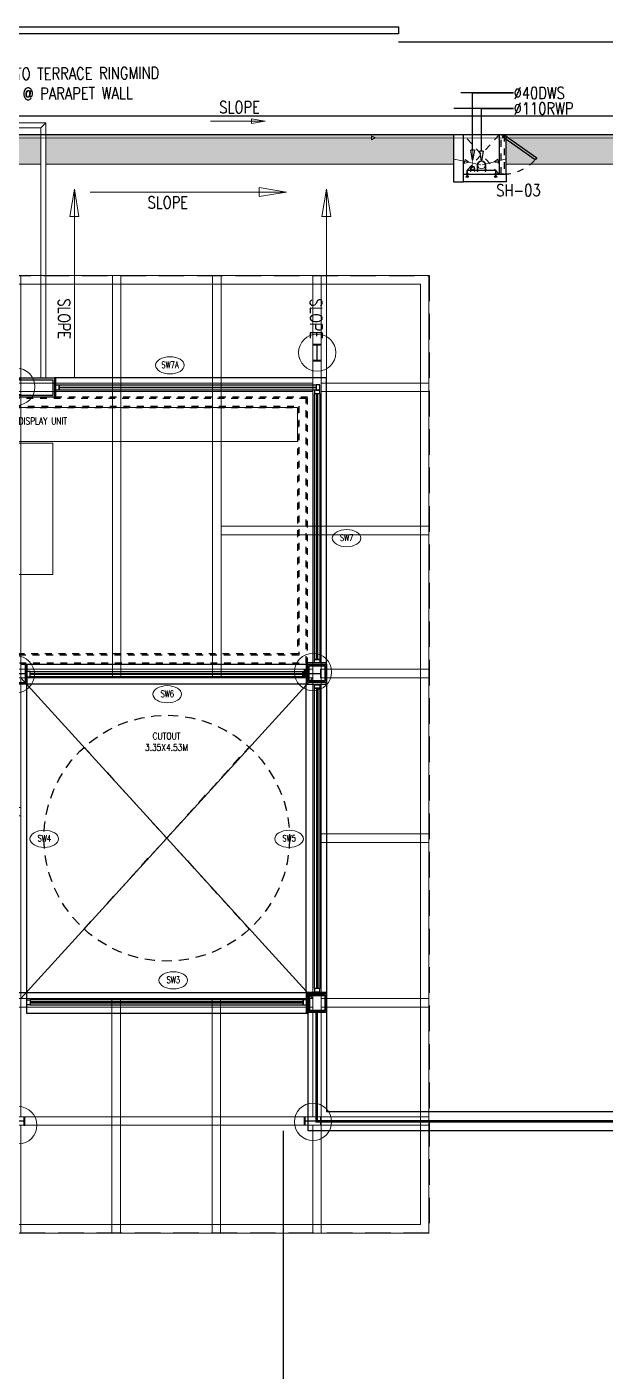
# Model space of a CAD drawing. Header units: metres. Extents: x 42 to 199, y -121 to 268.
# Drawn here: x 104.36 to 112.84, y 127.32 to 147 of the extents above; entities that cross this region are included whole.
import ezdxf
from ezdxf import colors
from ezdxf.entities.mleader import LeaderData, LeaderLine
from ezdxf.enums import TextEntityAlignment as Align
from ezdxf.math import Vec2, Vec3

# ---------------------------------------------------------------- set-up
doc = ezdxf.new("R2010")
doc.units = ezdxf.units.M
doc.header["$LTSCALE"] = 0.3
for name, pattern in [('CENTER', [2, 1.25, -0.25, 0.25, -0.25]), ('DASHED', [0.75, 0.5, -0.25]), ('HIDDEN', [0.375, 0.25, -0.125])]:
    doc.linetypes.add(name, pattern=pattern)
doc.layers.get('0').update_dxf_attribs({"color": 8})
for name, color, linetype in [('A-Cols', 8, 'Continuous'), ('A-DWV', 8, 'Continuous'), ('A-ELEVATION 3', 8, 'Continuous'), ('A-ELEVATION 5', 8, 'Continuous'), ('A-Glass', 8, 'Continuous'), ('A-Hidden-Above', 8, 'HIDDEN'), ('A-Pelmet', 8, 'CENTER'), ('A-TEXT ARCHITECURAL', 8, 'Continuous'), ('A-Wall-Full', 8, 'Continuous'), ('A-Wall-Plst', 8, 'Continuous'), ('AGI-RWP', 4, 'Continuous')]:
    doc.layers.add(name, color=color, linetype=linetype)
for name, color, linetype, lineweight in [('A-DOOR TAGS', 8, 'Continuous', 9), ('A-Furniture', 8, 'Continuous', 0), ('AGI- TEXT', 7, 'Continuous', 0), ('AGI-EX RAIN WATER', 4, 'Continuous', 0), ('AGI-PHE -DWS-RINGMOND', 151, 'Continuous', 0), ('DA HOUSE ARCH LAYOUT', 8, 'Continuous', 9), ('PHE - DWS', 3, 'DASHED', 0), ('PHE CLAMP', 7, 'Continuous', 0), ('PHE-BWS', 3, 'Continuous', 0), ('PHE-CLAMP', 7, 'Continuous', 0), ('PHE-RWP', 4, 'HIDDEN', 0)]:
    doc.layers.add(name, color=color, linetype=linetype, lineweight=lineweight)
doc.styles.add('ROMANS', font='romans.shx', dxfattribs={"width": 0.8, "height": 0.5})
doc.styles.add('RomanS-Narrow', font='romans.shx', dxfattribs={"width": 0.75})
doc.styles.get("Standard").update_dxf_attribs({"font": 'arial.ttf'})
doc.styles.add('T225', font='romans.shx', dxfattribs={"width": 0.8, "height": 0.25})
doc.dimstyles.get("Standard").update_dxf_attribs({"dimtxt": 0.3, "dimasz": 0.25, "dimexe": 0.18, "dimexo": 0.0625, "dimgap": 0.09, "dimtad": 0, "dimtih": 1, "dimtoh": 1, "dimzin": 0, "dimdsep": 46, "dimtxsty": 'Standard', "dimblk": 'ARCHTICK', "dimcen": 0.09, "dimclrd": 256, "dimclre": 256, "dimclrt": 256, "dimadec": 0, "dimazin": 0, "dimtfac": 1, "dimtofl": 0, "dimtmove": 0, "dimatfit": 3, "dimfxl": 1, "dimtolj": 1, "dimtzin": 0, "dimlwd": -1, "dimlwe": -1, "dimarcsym": 0})

# ---------------------------------------------------------------- blocks, each defined once
blk = doc.blocks.new('*U103')
at = {"color": 8}
for points in [[(0.412, -0.025), (0.462, -0.025), (0.462, 0.05), (0.412, 0.05)], [(0.462, 0.05), (0.462, -0.025), (4.355, -0.025), (4.355, 0.05)], [(4.405, -0.025), (4.355, -0.025), (4.355, 0.05), (4.405, 0.05)]]:
    blk.add_lwpolyline(points, close=True, dxfattribs=at)
at = {"layer": 'A-Glass', "color": 8}
blk.add_lwpolyline([(0.462, 0.019), (0.462, 0.005), (4.355, 0.005), (4.355, 0.019)], close=True, dxfattribs=at)
blk = doc.blocks.new('*U101')
at = {"color": 8}
for points in [[(0.832, -0.025), (0.882, -0.025), (0.882, 0.05), (0.832, 0.05)], [(0.882, 0.05), (0.882, -0.025), (4.649, -0.025), (4.649, 0.05)], [(4.699, -0.025), (4.649, -0.025), (4.649, 0.05), (4.699, 0.05)]]:
    blk.add_lwpolyline(points, close=True, dxfattribs=at)
at = {"layer": 'A-Glass', "color": 8}
blk.add_lwpolyline([(0.882, 0.019), (0.882, 0.005), (4.649, 0.005), (4.649, 0.019)], close=True, dxfattribs=at)
blk = doc.blocks.new('FK_R_BLR_FINAL FLOOR PLANS_24.09.2020$0$Door Legend-flat-46')
at = {"color": 8, "linetype": 'ByBlock'}
blk.add_ellipse((-0.002, 0.106), major_axis=(0.21, 0), ratio=0.597277, start_param=-3.141592653589793, end_param=3.141592653589793, dxfattribs=at)
blk = doc.blocks.new('*U139')
at = {"color": 8}
for points in [[(5.477, -0.025), (5.527, -0.025), (5.527, 0.05), (5.477, 0.05)], [(5.527, 0.05), (5.527, -0.025), (9.527, -0.025), (9.527, 0.05)], [(9.577, -0.025), (9.527, -0.025), (9.527, 0.05), (9.577, 0.05)]]:
    blk.add_lwpolyline(points, close=True, dxfattribs=at)
at = {"layer": 'A-Glass', "color": 8}
blk.add_lwpolyline([(5.527, 0.019), (5.527, 0.005), (9.527, 0.005), (9.527, 0.019)], close=True, dxfattribs=at)
blk = doc.blocks.new('*U140')
at = {"color": 8}
for points in [[(5.063, -0.025), (5.113, -0.025), (5.113, 0.05), (5.063, 0.05)], [(5.113, 0.05), (5.113, -0.025), (9.107, -0.025), (9.107, 0.05)], [(9.157, -0.025), (9.107, -0.025), (9.107, 0.05), (9.157, 0.05)]]:
    blk.add_lwpolyline(points, close=True, dxfattribs=at)
at = {"layer": 'A-Glass', "color": 8}
blk.add_lwpolyline([(5.113, 0.019), (5.113, 0.005), (9.107, 0.005), (9.107, 0.019)], close=True, dxfattribs=at)
blk = doc.blocks.new('*U127')
at = {"color": 8}
for points in [[(5.908, -0.025), (5.958, -0.025), (5.958, 0.05), (5.908, 0.05)], [(5.958, 0.05), (5.958, -0.025), (10.356, -0.025), (10.356, 0.05)], [(10.406, -0.025), (10.356, -0.025), (10.356, 0.05), (10.406, 0.05)]]:
    blk.add_lwpolyline(points, close=True, dxfattribs=at)
at = {"layer": 'A-Glass', "color": 8}
blk.add_lwpolyline([(5.958, 0.019), (5.958, 0.005), (10.356, 0.005), (10.356, 0.019)], close=True, dxfattribs=at)
blk = doc.blocks.new('SCREEN')
at = {"layer": 'A-ELEVATION 3', "color": 8, "transparency": 33554534}
blk.add_lwpolyline([(209.758, 47.177), (209.758, 47.077), (185.446, 47.077), (185.346, 47.177)], close=True, dxfattribs=at)
at = {"layer": 'A-ELEVATION 3', "color": 8, "transparency": 33554495}
blk.add_lwpolyline([(208.066, 31.017), (208.066, 27.017), (217.936, 27.017), (217.936, 36.817), (229.121, 36.816), (229.121, 37.567), (229.721, 37.567), (229.72, 46.951), (209.755, 46.951)], dxfattribs=at)
blk = doc.blocks.new('zw$1AA4')
at = {"color": 8, "ltscale": 0.25}
for p, q in [((-2.14, -2.348), (2.14, 2.348)), ((-2.14, 2.348), (2.14, -2.348))]:
    blk.add_line(p, q, dxfattribs=at)
for points in [[(-15.307, 8.238), (3.843, 8.238), (3.843, -5.782), (-15.307, -5.782)], [(-15.182, 8.113), (3.718, 8.113), (3.718, -5.657), (-15.182, -5.657)], [(-12.31, -5.782), (-12.185, -5.782), (-12.185, 8.238), (-12.31, 8.238)], [(-10.89, -5.782), (-10.765, -5.782), (-10.765, 8.238), (-10.89, 8.238)], [(-0.797, 2.348), (-0.672, 2.348), (-0.672, 8.238), (-0.797, 8.238)], [(0.672, 2.348), (0.797, 2.348), (0.797, 8.238), (0.672, 8.238)], [(-7.6, 4.178), (-7.6, 4.053), (-9.41, 4.053), (-9.41, 4.178)], [(-7.712, 4.265), (-7.482, 4.265), (-7.482, 3.965), (-7.712, 3.965)], [(-0.805, -5.782), (-0.68, -5.782), (-0.68, -2.348), (-0.805, -2.348)], [(0.664, -5.782), (0.789, -5.782), (0.789, -2.348), (0.664, -2.348)]]:
    blk.add_lwpolyline(points, close=True, dxfattribs=at)
for points in [[(-13.73, 6.662), (-13.73, 8.238), (-13.605, 8.238), (-13.605, 6.662)], [(-7.66, 6.662), (-7.66, 8.238), (-7.535, 8.238), (-7.535, 6.662)], [(-2.265, 6.733), (-2.265, 8.238), (-2.14, 8.238), (-2.14, 6.662)], [(2.14, 7.219), (2.14, 8.238), (2.265, 8.238), (2.265, 7.219)], [(2.14, -4.077), (2.14, 7.219)], [(2.265, 7.219), (2.265, -4.077)], [(-2.265, -4.077), (-2.265, 6.733)], [(-2.14, 6.733), (-2.14, -4.077)], [(-15.307, 6.662), (2.14, 6.662)], [(-13.73, 6.537), (-15.307, 6.537), (-15.307, 6.662), (-13.73, 6.662)], [(2.14, 6.537), (-15.307, 6.537)], [(-13.73, -4.257), (-13.73, 6.537)], [(-13.605, 6.537), (-13.605, -4.257)], [(-7.535, 6.537), (-7.535, 4.265), (-7.66, 4.265), (-7.66, 6.537)], [(2.265, 6.662), (3.843, 6.662), (3.843, 6.537), (2.265, 6.537)], [(-12.31, 4.446), (-15.307, 4.446), (-15.307, 4.571), (-12.31, 4.571)], [(0.797, 4.443), (3.843, 4.443), (3.843, 4.568), (0.797, 4.568)], [(-12.31, 2.417), (-15.307, 2.417), (-15.307, 2.542), (-12.31, 2.542)], [(2.14, 2.348), (-2.297, 2.348), (-2.297, 2.473), (2.14, 2.473)], [(2.265, 2.473), (3.843, 2.473), (3.843, 2.348), (2.265, 2.348)], [(-13.73, 0.326), (-15.307, 0.326), (-15.307, 0.451), (-13.73, 0.451)], [(-13.605, 0.451), (-2.14, 0.451), (-2.14, 0.326), (-13.605, 0.326)], [(2.265, -0.062), (3.843, -0.062), (3.843, 0.062), (2.265, 0.062)], [(-12.31, -1.876), (-15.307, -1.876), (-15.307, -1.751), (-12.31, -1.751)], [(2.14, -2.473), (-2.265, -2.473), (-2.265, -2.348), (2.14, -2.348)], [(2.265, -2.348), (3.843, -2.348), (3.843, -2.473), (2.265, -2.473)], [(-13.73, -4.202), (-15.307, -4.202), (-15.307, -4.077), (-13.73, -4.077)], [(-13.605, -4.077), (2.251, -4.077)], [(2.251, -4.077), (3.843, -4.077), (3.843, -4.202), (2.251, -4.202)], [(-13.605, -4.257), (-13.605, -5.782), (-13.73, -5.782), (-13.73, -4.257)], [(2.251, -4.202), (-13.605, -4.202)], [(-2.14, -4.202), (-2.14, -5.784), (-2.265, -5.784), (-2.265, -4.202)], [(2.265, -4.202), (2.265, -5.784), (2.14, -5.784), (2.14, -4.202)]]:
    blk.add_lwpolyline(points, dxfattribs=at)
for points, elevation in [([(-9.47, 6.662), (-9.47, 8.238), (-9.345, 8.238), (-9.345, 6.662)], 0.05), ([(-5.867, 6.662), (-5.867, 8.238), (-5.742, 8.238), (-5.742, 6.662)], 0.025), ([(-9.47, -4.077), (-9.47, 6.537)], 0.05), ([(-9.345, 6.537), (-9.345, -4.077)], 0.05), ([(-5.867, -4.077), (-5.867, 6.537)], 0.025), ([(-5.742, 6.537), (-5.742, -4.077)], 0.025), ([(-9.345, -4.202), (-9.345, -5.782), (-9.47, -5.782), (-9.47, -4.202)], 0.05), ([(-5.742, -4.202), (-5.742, -5.782), (-5.867, -5.782), (-5.867, -4.202)], 0.025)]:
    blk.add_lwpolyline(points, dxfattribs=dict(at, elevation=elevation))
for points, elevation in [([(-7.068, -5.782), (-6.943, -5.782), (-6.943, 8.238), (-7.068, 8.238)], 0.05), ([(-4.667, -5.782), (-4.542, -5.782), (-4.542, 8.238), (-4.667, 8.238)], 0.017), ([(-3.466, -5.782), (-3.341, -5.782), (-3.341, 8.238), (-3.466, 8.238)], 0.008), ([(-8.269, -5.782), (-8.144, -5.782), (-8.144, 4.178), (-8.269, 4.178)], 0.05)]:
    blk.add_lwpolyline(points, close=True, dxfattribs=dict(at, elevation=elevation))
at = {"color": 8}
for points in [[(2.2, 7.219), (2.14, 7.219), (2.14, 7.233), (2.265, 7.233), (2.265, 7.219), (2.205, 7.219), (2.205, 6.997), (2.265, 6.997), (2.265, 6.983), (2.14, 6.983), (2.14, 6.997), (2.2, 6.997)], [(-2.21, 6.719), (-2.27, 6.719), (-2.27, 6.733), (-2.145, 6.733), (-2.145, 6.719), (-2.205, 6.719), (-2.205, 6.497), (-2.145, 6.497), (-2.145, 6.483), (-2.27, 6.483), (-2.27, 6.497), (-2.21, 6.497)], [(-2.283, 2.406), (-2.283, 2.346), (-2.297, 2.346), (-2.297, 2.471), (-2.283, 2.471), (-2.283, 2.411), (-2.061, 2.411), (-2.061, 2.471), (-2.047, 2.471), (-2.047, 2.346), (-2.061, 2.346), (-2.061, 2.406)], [(2.029, 2.408), (2.029, 2.348), (2.015, 2.348), (2.015, 2.473), (2.029, 2.473), (2.029, 2.413), (2.251, 2.413), (2.251, 2.473), (2.265, 2.473), (2.265, 2.348), (2.251, 2.348), (2.251, 2.408)], [(-7.893, -4.142), (-7.893, -4.202), (-7.907, -4.202), (-7.907, -4.077), (-7.893, -4.077), (-7.893, -4.137), (-7.671, -4.137), (-7.671, -4.077), (-7.657, -4.077), (-7.657, -4.202), (-7.671, -4.202), (-7.671, -4.142)], [(-2.314, -4.144), (-2.314, -4.204), (-2.328, -4.204), (-2.328, -4.079), (-2.314, -4.079), (-2.314, -4.139), (-2.092, -4.139), (-2.092, -4.079), (-2.078, -4.079), (-2.078, -4.204), (-2.092, -4.204), (-2.092, -4.144)], [(2.029, -4.142), (2.029, -4.202), (2.015, -4.202), (2.015, -4.077), (2.029, -4.077), (2.029, -4.137), (2.251, -4.137), (2.251, -4.077), (2.265, -4.077), (2.265, -4.202), (2.251, -4.202), (2.251, -4.142)]]:
    blk.add_lwpolyline(points, close=True, dxfattribs=at)
at = {"color": 8, "ltscale": 0.25}
for centre in [(2.205, 7.108), (-13.727, 6.589), (-7.595, 6.608), (-2.205, 6.608), (-9.405, 4.293, 0.05), (-7.595, 4.174), (-2.212, 2.399), (2.143, 2.432), (-13.727, 0.326), (-13.665, -4.132), (-7.78, -4.152), (-2.176, -4.202), (2.143, -4.152)]:
    blk.add_circle(centre, 0.273, dxfattribs=at)
blk = doc.blocks.new('DA HOUSE ARCH LAYOUT')
at = {"layer": 'A-ELEVATION 3', "color": 8, "transparency": 33554534}
blk.add_lwpolyline([(20.5158, 188.3001), (-0.255, 188.3), (-0.255, 191.47), (16.74, 191.47)], dxfattribs=at)
at = {"color": 8}
blk.add_wipeout([(-11.75, 187.3699), (-11.75, 207.63), (32.7248, 207.6299), (32.7243, 197.17), (20.94, 197.17), (20.94, 187.37)], dxfattribs=at).dxf.layer = 'A-ELEVATION 5'
at = {"layer": 'A-Cols', "color": 8, "ltscale": 0.25}
for points in [[(11.3486, 198.28), (11.5849, 198.28), (11.5849, 198.05), (11.3486, 198.05)], [(11.3536, 198.275), (11.5799, 198.275), (11.5799, 198.055), (11.3536, 198.055)], [(11.3549, 193.4556), (11.5849, 193.4556), (11.5849, 193.2256), (11.3549, 193.2256)], [(11.3599, 193.4506), (11.5799, 193.4506), (11.5799, 193.2306), (11.3599, 193.2306)]]:
    blk.add_lwpolyline(points, close=True, dxfattribs=at)
at = {"layer": 'A-DWV', "color": 8, "linetype": 'Continuous'}
blk.add_lwpolyline([(14.6634, 205.6824), (14.1837, 206.018), (14.2077, 206.05), (14.6874, 205.7144)], close=True, dxfattribs=at)
at = {"layer": 'A-ELEVATION 3', "color": 8, "transparency": 33554687}
for points in [[(32.0248, 206.0504), (-0.7, 206.0504), (-0.7, 206.3299), (32.0248, 206.3299)], [(13.615, 206.0504), (13.465, 206.0504), (13.465, 205.3601), (13.615, 205.3601)], [(14.1375, 205.4751), (14.2376, 205.4751), (14.2376, 206.0504), (14.1375, 206.0504)], [(13.615, 205.4751), (14.2376, 205.4751), (14.2376, 205.3601), (13.615, 205.3601)]]:
    blk.add_lwpolyline(points, close=True, dxfattribs=at)
at = {"layer": 'A-ELEVATION 3', "color": 8}
blk.add_lwpolyline([(7.64, 202.21), (7.64, 202.49), (7.624, 202.49), (7.624, 202.486), (7.62, 202.486), (7.62, 202.214), (7.624, 202.214), (7.624, 202.21), (7.64, 202.21)], dxfattribs=at)
at = {"layer": 'A-ELEVATION 3', "color": 8, "ltscale": 0.25}
blk.add_lwpolyline([(11.6049, 198.32), (11.6049, 202.49), (7.64, 202.49)], dxfattribs=at)
at = {"layer": 'A-ELEVATION 3', "color": 8}
for points in [[(7.215, 198.01), (6.925, 198.01), (6.925, 198.026), (6.929, 198.026), (6.929, 198.03), (7.195, 198.03), (7.195, 198.296), (7.199, 198.296), (7.199, 198.3), (7.215, 198.3)], [(11.6049, 198.306), (11.6049, 198.32), (11.3086, 198.32), (11.3086, 198.01), (11.6049, 198.01), (11.6049, 198.024), (11.5989, 198.024), (11.5989, 198.03), (11.3286, 198.03), (11.3286, 198.3), (11.5989, 198.3), (11.5989, 198.306)], [(11.3149, 193.4956), (11.6049, 193.4956), (11.6049, 193.4796), (11.6009, 193.4796), (11.6009, 193.4756), (11.3349, 193.4756), (11.3349, 193.1896), (11.3309, 193.1896), (11.3309, 193.1856), (11.3149, 193.1856)]]:
    blk.add_lwpolyline(points, close=True, dxfattribs=at)
at = {"layer": 'A-ELEVATION 3', "color": 8, "transparency": 33554559}
blk.add_lwpolyline([(19.36, 191.4699), (11.3349, 191.47), (11.3349, 193.2056), (11.6049, 193.2056), (11.6049, 191.7502), (19.36, 191.7501)], close=True, dxfattribs=at)
at = {"layer": 'A-Furniture', "color": 8}
for points in [[(7.4199, 206.1525), (7.4949, 206.2275), (-4.3899, 206.2276), (-4.3149, 206.1525)], [(7.42, 202.49), (7.495, 202.49), (7.4949, 206.2275), (7.4199, 206.1525)], [(11.18, 202.0602), (1.81, 202.06), (1.81, 201.56), (11.18, 201.5602)], [(5.675, 201.535), (7.595, 201.535), (7.595, 199.615), (5.675, 199.615)]]:
    blk.add_lwpolyline(points, close=True, dxfattribs=at)
at = {"layer": 'A-Glass', "color": 8}
for points in [[(11.4731, 191.6225), (11.4731, 193.2056), (11.4481, 193.2056), (11.4481, 191.5975)], [(11.4731, 191.6225), (19.36, 191.6225), (19.36, 191.5975), (11.4481, 191.5975)]]:
    blk.add_lwpolyline(points, close=True, dxfattribs=at)
at = {"layer": 'A-Hidden-Above', "color": 8}
for p, q in [((14.1375, 206.0503), (13.615, 205.4751)), ((14.1375, 205.4751), (13.615, 206.0503))]:
    blk.add_line(p, q, dxfattribs=at)
blk.add_lwpolyline([(14.1676, 205.4751), (14.1676, 206.0504), (14.2076, 206.0504), (14.2076, 205.4751)], close=True, dxfattribs=at)
at = {"layer": 'A-Hidden-Above', "color": 8, "ltscale": 5}
blk.add_lwpolyline([(-6.04, 203.99), (13.11, 203.99), (13.11, 189.9699), (-6.04, 189.9699)], close=True, dxfattribs=at)
at = {"layer": 'A-Hidden-Above', "color": 8, "ltscale": 2}
for points in [[(8.0541, 194.421), (10.4724, 197.0878)], [(8.0548, 197.0853), (10.4751, 194.4203)], [(11.3086, 193.5025), (11.3149, 193.4956)]]:
    blk.add_lwpolyline(points, dxfattribs=at)
blk.add_circle((9.2649, 195.7528), 1.8, dxfattribs=at)
at = {"layer": 'A-Hidden-Above', "color": 8}
blk.add_arc((14.1996, 206.0919), 0.6168, 270.74088, 322.26702, dxfattribs=at)
at = {"layer": 'A-Pelmet', "color": 8, "ltscale": 0.25}
blk.add_lwpolyline([(11.3286, 202.21), (1.81, 202.21), (1.81, 202.06), (11.18, 202.06), (11.1801, 198.45), (6.775, 198.45), (6.775, 191.9), (0.016, 191.9), (0.016, 191.75), (6.925, 191.75), (6.925, 198.3), (11.3286, 198.2998), (11.3286, 202.21)], dxfattribs=at)
blk.add_lwpolyline([(11.3096, 202.191), (1.829, 202.191), (1.829, 202.079), (11.199, 202.079), (11.1991, 198.431), (6.794, 198.431), (6.794, 191.881), (0.035, 191.881), (0.035, 191.769), (6.906, 191.769), (6.906, 198.319), (11.3096, 198.3188)], close=True, dxfattribs=at)
at = {"layer": 'A-Wall-Full', "color": 8, "transparency": 33554687}
for points in [[(1.785, 202.235), (1.785, 199.7422), (1.19, 199.7422), (1.19, 199.975), (1.555, 199.975), (1.555, 202.235), (-0.025, 202.235), (-0.025, 199.975), (0.34, 199.975), (0.34, 199.7422), (-0.025, 199.7422), (-0.025, 197.51), (-0.255, 197.51), (-0.255, 202.235), (-4.285, 202.235), (-4.285, 200.85), (-4.515, 200.85), (-4.515, 202.465), (7.595, 202.465), (7.595, 202.235)], [(11.3549, 193.4556), (11.5849, 193.4556), (11.5849, 193.2256), (11.3549, 193.2256)]]:
    blk.add_lwpolyline(points, close=True, dxfattribs=at)
at = {"layer": 'A-Wall-Plst', "color": 8}
blk.add_lwpolyline([(1.81, 202.21), (1.81, 199.7172), (1.165, 199.7172), (1.165, 200), (1.53, 200), (1.53, 202.21), (0, 202.21), (0, 200), (0.365, 200), (0.365, 199.7172), (0, 199.7172), (0, 197.48), (-0.28, 197.48), (-0.28, 202.21), (-4.26, 202.21), (-4.26, 200.825), (-4.54, 200.825), (-4.54, 202.49), (7.62, 202.49), (7.62, 202.21), (1.81, 202.21), (1.81, 202.21)], dxfattribs=at)
for points in [[(11.3086, 198.01), (7.215, 198.01), (7.215, 198.3), (11.3086, 198.3)], [(11.3286, 198.3), (11.6049, 198.3), (11.6049, 198.03), (11.3286, 198.03)], [(7.215, 198.01), (6.925, 198.01), (6.925, 193.4956), (7.215, 193.4956)], [(11.6049, 193.4956), (11.3086, 193.4956), (11.3086, 198.01), (11.6049, 198.01)], [(7.215, 193.4956), (11.3149, 193.4956), (11.3149, 193.1856), (7.215, 193.1856)], [(11.3349, 193.4756), (11.6049, 193.4756), (11.6049, 193.2056), (11.3349, 193.2056)]]:
    blk.add_lwpolyline(points, close=True, dxfattribs=at)
at = {"color": 8, "ltscale": 0.25, "transparency": 33554687}
blk.add_blockref('zw$1AA4', (9.2649, 195.7528), dxfattribs=at)
at = {"layer": 'A-DOOR TAGS', "color": 8}
ref = blk.add_blockref('FK_R_BLR_FINAL FLOOR PLANS_24.09.2020$0$Door Legend-flat-46', (9.3137, 202.5698), dxfattribs=at)
ref.add_attrib('D1', 'SW7A', dxfattribs={"layer": '0', "height": 0.096, "style": 'RomanS-Narrow', "width": 0.75}).set_placement((9.3127, 202.6829, 0), align=Align.MIDDLE)
ref = blk.add_blockref('FK_R_BLR_FINAL FLOOR PLANS_24.09.2020$0$Door Legend-flat-46', (11.9023, 200.0396), dxfattribs=at)
ref.add_attrib('D1', 'SW7', dxfattribs={"layer": '0', "height": 0.096, "style": 'RomanS-Narrow', "width": 0.75}).set_placement((11.9013, 200.1527, 0), align=Align.MIDDLE)
ref = blk.add_blockref('FK_R_BLR_FINAL FLOOR PLANS_24.09.2020$0$Door Legend-flat-46', (9.2737, 197.7544), dxfattribs=at)
ref.add_attrib('D1', 'SW6', dxfattribs={"layer": '0', "height": 0.096, "style": 'RomanS-Narrow', "width": 0.75}).set_placement((9.2727, 197.8674, 0), align=Align.MIDDLE)
ref = blk.add_blockref('FK_R_BLR_FINAL FLOOR PLANS_24.09.2020$0$Door Legend-flat-46', (7.4724, 195.6382), dxfattribs=at)
ref.add_attrib('D1', 'SW4', dxfattribs={"layer": '0', "height": 0.096, "style": 'RomanS-Narrow', "width": 0.75}).set_placement((7.4714, 195.7513, 0), align=Align.MIDDLE)
ref = blk.add_blockref('FK_R_BLR_FINAL FLOOR PLANS_24.09.2020$0$Door Legend-flat-46', (11.0596, 195.6382), dxfattribs=at)
ref.add_attrib('D1', 'SW5', dxfattribs={"layer": '0', "height": 0.096, "style": 'RomanS-Narrow', "width": 0.75}).set_placement((11.0586, 195.7513, 0), align=Align.MIDDLE)
ref = blk.add_blockref('FK_R_BLR_FINAL FLOOR PLANS_24.09.2020$0$Door Legend-flat-46', (9.3628, 193.5666), dxfattribs=at)
ref.add_attrib('D1', 'SW3', dxfattribs={"layer": '0', "height": 0.096, "style": 'RomanS-Narrow', "width": 0.75}).set_placement((9.3618, 193.6797, 0), align=Align.MIDDLE)
at = {"layer": 'A-DWV', "color": 8, "xscale": -1}
for name, p, rotation in [('*U101', (6.808, 202.3625), 180), ('*U103', (11.4568, 197.9078), 270), ('*U127', (11.4818, 203.9075), 90)]:
    blk.add_blockref(name, p, dxfattribs=dict(at, rotation=rotation))
blk.add_blockref('*U140', (16.3719, 198.1425), dxfattribs=at)
at = {"layer": 'A-DWV', "color": 8, "rotation": 180}
blk.add_blockref('*U139', (16.7919, 193.3631), dxfattribs=at)
at = {"layer": 'A-Hidden-Above', "color": 8, "ltscale": 0.25}
blk.add_blockref('SCREEN', (-197.0961, 160.4531), dxfattribs=at)
at = {"layer": 'A-TEXT ARCHITECURAL', "color": 8, "char_height": 0.1, "width": 2.017239, "attachment_point": 1, "style": 'ROMANS'}
for s, insert in [('\\pxqc;DISPLAY UNIT', (6.4412, 201.9098)), ('\\pxqc;CUTOUT\\P3.35X4.53M', (8.2527, 197.2977))]:
    blk.add_mtext(s, dxfattribs=dict(at, insert=insert))
blk = doc.blocks.new('_ArchTick')
at = {"color": 6, "linetype": 'ByBlock', "const_width": 0.045}
blk.add_lwpolyline([(-0.15, -0.15), (0.15, 0.15)], dxfattribs=at)
blk = doc.blocks.new('CARE - DWS')
at = {"layer": 'PHE - DWS', "ltscale": 0.025}
h = blk.add_hatch(color=256, dxfattribs=at)
h.paths.add_polyline_path([(0, 24, -0.404273), (24, 1), (24, -1, -0.382059), (2, -24), (-2, -24, -0.962243)])
h.paths.add_polyline_path([(0, -21, 1), (0, 21, 1)], flags=16)
for radius in [24.5, 21.2]:
    blk.add_circle((0, 0), radius, dxfattribs=at)
blk = doc.blocks.new('CLAMP DW')
at = {"layer": 'PHE CLAMP', "color": 7, "linetype": 'Continuous'}
for p, q in [((-29, 0), (-29, -24)), ((-24, 0), (-24, -24)), ((-34, -36), (-34, -33)), ((-22, -38), (-32, -38)), ((-29, -33), (-29, -42)), ((-26, -43), (-28, -43)), ((-24, -33), (-24, -42)), ((-20, -36), (-20, -33)), ((20, -36), (20, -33)), ((22, -38), (32, -38)), ((24, -33), (24, -42)), ((26, -43), (28, -43)), ((29, -33), (29, -42)), ((34, -36), (34, -33))]:
    blk.add_line(p, q, dxfattribs=at)
at = {"layer": 'PHE CLAMP', "color": 7}
for p, q in [((29, 0), (29, -24)), ((24, -1), (24, -24))]:
    blk.add_line(p, q, dxfattribs=at)
for radius in [29.5, 24.5]:
    blk.add_arc((0, 0), radius, 357.8789, 182.4754, dxfattribs=at)
at = {"layer": 'PHE CLAMP', "color": 7, "linetype": 'Continuous'}
for centre, start, end in [((-32, -36), 180.0001, 270.0001), ((-28, -42), 180.0001, 270.0001), ((-26, -42), 270.0001, 0.0001), ((-22, -36), 270.0001, 0.0001), ((22, -36), 180.0001, 270.0001), ((26, -42), 180.0001, 270.0001), ((28, -42), 270.0001, 0.0001), ((32, -36), 270.0001, 0.0001)]:
    blk.add_arc(centre, 1.5, start, end, dxfattribs=at)
at = {"layer": 'PHE - DWS', "rotation": 180}
blk.add_blockref('CARE - DWS', (0, 0), dxfattribs=at)
blk = doc.blocks.new('GFHDGFGHFD')
at = {"layer": 'PHE-CLAMP'}
for p, q in [((63416, -442), (63372, -442)), ((63416, -442), (63372, -442)), ((63416, -450), (63372, -450)), ((63416, -450), (63372, -450)), ((63416, -453), (63416, -439)), ((63416, -453), (63416, -439)), ((63424, -442), (63416, -442)), ((63424, -442), (63416, -442)), ((63424, -449), (63416, -449)), ((63424, -449), (63416, -449)), ((63424, -438), (63417, -438)), ((63424, -438), (63417, -438)), ((63424, -454), (63417, -454)), ((63424, -454), (63417, -454)), ((63424, -456), (63424, -435)), ((63424, -456), (63424, -435)), ((63431, -422), (63427, -422)), ((63427, -422), (63427, -469)), ((63431, -422), (63427, -422)), ((63427, -422), (63427, -469)), ((63427, -456), (63427, -435)), ((63427, -456), (63427, -435)), ((63427, -469), (63431, -469)), ((63427, -469), (63431, -469)), ((63431, -469), (63431, -422)), ((63431, -469), (63431, -422)), ((63464, -443), (63431, -443)), ((63464, -443), (63431, -443)), ((63432, -444), (63431, -448)), ((63432, -444), (63431, -448)), ((63464, -449), (63431, -449)), ((63464, -449), (63431, -449)), ((63435, -444), (63435, -448)), ((63435, -444), (63435, -448)), ((63439, -444), (63438, -448)), ((63439, -444), (63438, -448)), ((63442, -444), (63441, -448)), ((63442, -444), (63441, -448)), ((63445, -444), (63445, -448)), ((63445, -444), (63445, -448)), ((63449, -444), (63448, -448)), ((63449, -444), (63448, -448)), ((63471, -423), (63450, -443)), ((63471, -423), (63450, -443)), ((63471, -469), (63450, -449)), ((63471, -469), (63450, -449)), ((63452, -444), (63451, -448)), ((63452, -444), (63451, -448)), ((63456, -444), (63455, -448)), ((63456, -444), (63455, -448)), ((63459, -444), (63458, -448)), ((63459, -444), (63458, -448)), ((63462, -444), (63462, -448)), ((63462, -444), (63462, -448)), ((63478, -431), (63464, -443)), ((63478, -431), (63464, -443)), ((63464, -443), (63464, -449)), ((63464, -443), (63464, -449)), ((63478, -461), (63464, -448)), ((63478, -461), (63464, -448)), ((63475, -442), (63466, -442)), ((63475, -442), (63466, -442)), ((63475, -450), (63466, -450)), ((63475, -450), (63466, -450)), ((63475, -438), (63470, -438)), ((63475, -438), (63470, -438)), ((63475, -454), (63470, -454)), ((63475, -454), (63470, -454)), ((63471, -423), (63478, -431)), ((63471, -423), (63478, -431)), ((63478, -461), (63471, -469)), ((63478, -461), (63471, -469)), ((63475, -438), (63475, -454)), ((63475, -438), (63475, -454)), ((63484, -443), (63475, -443)), ((63484, -443), (63475, -443)), ((63476, -444), (63475, -448)), ((63476, -444), (63475, -448)), ((63484, -449), (63475, -449)), ((63484, -449), (63475, -449)), ((63479, -444), (63478, -448)), ((63479, -444), (63478, -448)), ((63483, -444), (63482, -448)), ((63483, -444), (63482, -448)), ((63484, -443), (63484, -449)), ((63484, -443), (63484, -449)), ((63484, -446), (63484, -448)), ((63484, -446), (63484, -448))]:
    blk.add_line(p, q, dxfattribs=at)
for centre, radius, start, end in [((63417, -439), 0.714, 86.3892, 184.5821), ((63417, -439), 0.714, 86.3892, 184.5821), ((63417, -453), 0.714, 184.5821, 273.6108), ((63417, -453), 0.714, 184.5821, 273.6108), ((63426, -436), 1.3, 2.4898, 174.4637), ((63426, -436), 1.3, 2.4898, 174.4637), ((63426, -456), 1.3, 185.5363, 357.5102), ((63426, -456), 1.3, 185.5363, 357.5102), ((63433, -444), 1.48, 97.2171, 160.8708), ((63433, -444), 1.48, 97.2171, 160.8708), ((63433, -447), 1.48, 284.7336, 340.8045), ((63433, -447), 1.48, 284.7336, 340.8045), ((63437, -444), 1.48, 97.2171, 160.8708), ((63437, -444), 1.48, 97.2171, 160.8708), ((63437, -447), 1.48, 284.265, 340.8045), ((63437, -447), 1.48, 284.265, 340.8045), ((63440, -444), 1.48, 97.2171, 160.8708), ((63440, -444), 1.48, 97.2171, 160.8708), ((63440, -447), 1.48, 284.7336, 340.8045), ((63440, -447), 1.48, 284.7336, 340.8045), ((63443, -444), 1.48, 97.2171, 160.8708), ((63443, -444), 1.48, 97.2171, 160.8708), ((63443, -447), 1.48, 284.265, 340.8045), ((63443, -447), 1.48, 284.265, 340.8045), ((63447, -444), 1.48, 97.2171, 160.8708), ((63447, -444), 1.48, 97.2171, 160.8708), ((63447, -447), 1.48, 283.7809, 340.8045), ((63447, -447), 1.48, 283.7809, 340.8045), ((63450, -444), 1.48, 97.2171, 160.8708), ((63450, -444), 1.48, 97.2171, 160.8708), ((63450, -447), 1.48, 277.2171, 340.8045), ((63450, -447), 1.48, 277.2171, 340.8045), ((63454, -444), 1.48, 97.2171, 160.8708), ((63454, -444), 1.48, 97.2171, 160.8708), ((63453, -447), 1.48, 277.2171, 340.8045), ((63453, -447), 1.48, 277.2171, 340.8045), ((63457, -444), 1.48, 97.2171, 160.8708), ((63457, -444), 1.48, 97.2171, 160.8708), ((63457, -447), 1.48, 277.2171, 340.8045), ((63457, -447), 1.48, 277.2171, 340.8045), ((63460, -444), 1.48, 97.2171, 160.8708), ((63460, -444), 1.48, 97.2171, 160.8708), ((63460, -447), 1.48, 277.2171, 340.8045), ((63460, -447), 1.48, 277.2171, 340.8045), ((63464, -444), 1.48, 97.2171, 160.8708), ((63464, -444), 1.48, 97.2171, 160.8708), ((63474, -447), 1.48, 326.9849, 340.8045), ((63474, -447), 1.48, 326.9849, 340.8045), ((63477, -444), 1.48, 97.2171, 160.8708), ((63477, -444), 1.48, 97.2171, 160.8708), ((63477, -447), 1.48, 277.2171, 340.8045), ((63477, -447), 1.48, 277.2171, 340.8045), ((63481, -444), 1.48, 97.2171, 160.8708), ((63481, -444), 1.48, 97.2171, 160.8708), ((63480, -447), 1.48, 277.2171, 340.8045), ((63480, -447), 1.48, 277.2171, 340.8045), ((63482, -447), 1.48, 277.2171, 340.8045), ((63482, -447), 1.48, 277.2171, 340.8045), ((63484, -444), 1.48, 103.7329, 160.8708), ((63484, -444), 1.48, 103.7329, 160.8708)]:
    blk.add_arc(centre, radius, start, end, dxfattribs=at)
blk = doc.blocks.new('RWP - RISER 160')
at = {"layer": 'PHE CLAMP'}
for p, q in [((-99, 122), (-99, 115)), ((-96, 125), (-74, 125)), ((-90, 115), (-90, 133)), ((-90, 0), (-90, 107)), ((-87, 136), (-83, 136)), ((-80, 115), (-80, 133)), ((-80, 0), (-80, 107)), ((-71, 122), (-71, 115)), ((71, 122), (71, 115)), ((96, 125), (74, 125)), ((80, 115), (80, 133)), ((80, 0), (80, 107)), ((87, 136), (83, 136)), ((90, 115), (90, 133)), ((90, 0), (90, 107)), ((99, 122), (99, 115))]:
    blk.add_line(p, q, dxfattribs=at)
for centre, radius, start, end in [((-96, 122), 3, 89.9999, 179.9999), ((-87, 133), 3, 89.9999, 179.9999), ((0, 0), 90, 180, 0), ((-83, 133), 3, 359.9999, 89.9999), ((-74, 122), 3, 359.9999, 89.9999), ((74, 122), 3, 90.0001, 180.0001), ((83, 133), 3, 90.0001, 180.0001), ((87, 133), 3, 0.0001, 90.0001), ((96, 122), 3, 0.0001, 90.0001)]:
    blk.add_arc(centre, radius, start, end, dxfattribs=at)
at = {"layer": 'PHE-RWP', "linetype": 'ByBlock'}
blk.add_circle((0, 0), 80, dxfattribs=at)
blk = doc.blocks.new('direction')
at = {"color": 0}
blk.add_lwpolyline([(-1.22, 2.45), (0, 0), (1.22, 2.45), (-1.22, 2.45)], dxfattribs=at)
blk = doc.blocks.new('_ClosedBlank')
at = {"color": 0, "linetype": 'ByBlock', "lineweight": -2}
for p, q in [((-1, 0.17), (0, 0)), ((-1, 0.17), (-1, -0.17)), ((0, 0), (-1, -0.17))]:
    blk.add_line(p, q, dxfattribs=at)

msp = doc.modelspace()

# ---------------------------------------------------------------- block references
at = {"layer": 'DA HOUSE ARCH LAYOUT'}
msp.add_blockref('DA HOUSE ARCH LAYOUT', (97.1462, -60.628), dxfattribs=at)

# ---------------------------------------------------------------- next in the draw order: hatches: boundary and pattern name
at = {"layer": 'AGI-EX RAIN WATER'}
h = msp.add_hatch(dxfattribs=at)
h.set_pattern_fill('ANGLE', color=256, scale=0.05)
h.set_pattern_definition([(0, (0, 0), (0, 0.34925), [0.254, -0.09525]), (90, (0, 0), (-0.34925, 2e-17), [0.254, -0.09525])])
h.paths.add_polyline_path([(104.5661, 144.9944), (104.5661, 145.4244), (96.4462, 145.4242), (96.4462, 144.9942)])
h.paths.add_polyline_path([(110.6112, 144.9946), (110.6112, 145.4246), (104.6411, 145.4246), (104.6411, 144.9946)])
h.paths.add_polyline_path([(128.901, 144.9946), (128.901, 145.4246), (111.3838, 145.4246), (111.3838, 144.9946)])

# ---------------------------------------------------------------- next in the draw order: linework, layer by layer
for points in [[(104.5661, 145.4244), (96.4462, 145.4242), (96.4462, 144.9942), (104.5661, 144.9944)], [(110.6112, 145.4246), (104.6411, 145.4246), (104.6411, 144.9946), (110.6112, 144.9946)], [(111.3838, 145.4246), (111.3838, 144.9946), (128.901, 144.9946), (128.901, 144.9946), (128.901, 144.9946), (128.901, 145.4246)]]:
    msp.add_lwpolyline(points, close=True, dxfattribs=at)
at = {"layer": 'AGI-PHE -DWS-RINGMOND', "linetype": 'ByBlock', "ltscale": 0.25, "const_width": 0.01}
msp.add_lwpolyline([(92.5311, 131.3447), (92.5803, 131.3447), (92.5803, 131.1412), (87.0527, 131.1412), (87.0527, 145.4081), (94.0041, 145.4081), (94.0041, 144.8543), (95.082, 144.8543), (95.082, 145.3766), (128.8169, 145.3766), (128.8169, 143.1286)], dxfattribs=at)
at = {"layer": 'AGI-RWP', "const_width": 0.01}
for points in [[(111.0178, 144.9805), (110.6112, 145.0686)], [(111.0293, 144.9807), (111.3838, 145.0686)]]:
    msp.add_lwpolyline(points, dxfattribs=at)
at = {"layer": 'PHE - DWS', "linetype": 'ByBlock', "ltscale": 0.25, "const_width": 0.01, "elevation": 0}
msp.add_lwpolyline([(110.8938, 144.9307), (110.8938, 145.3766)], dxfattribs=at)
at = {"layer": 'PHE-CLAMP'}
for p, q in [((110.8109, 144.9059, 0), (111.2362, 144.9059)), ((110.8192, 144.8973, 0), (111.2279, 144.8973))]:
    msp.add_line(p, q, dxfattribs=at)

# ---------------------------------------------------------------- next in the draw order: block references
at = {"layer": 'AGI-EX RAIN WATER', "xscale": -0.0006870492739757116, "yscale": 0.0006870492739757116, "zscale": 0.0006870492739757116, "rotation": 180}
msp.add_blockref('RWP - RISER 160', (111.0236, 144.9793, 0), dxfattribs=at)
at = {"layer": 'PHE CLAMP', "yscale": 0.02499999999999996, "zscale": 0.02499999999999996}
for p, xscale, rotation in [((109.4707, 145.3766), 0.02499999999999996, 90.00000000000124), ((110.8378, 145.0195), 0.02499999999999996, 77.7789394036786), ((111.2079, 145.025), -0.02499999999999996, 282.2210605963214)]:
    msp.add_blockref('direction', p, dxfattribs=dict(at, xscale=xscale, rotation=rotation))
at = {"layer": 'PHE-BWS', "xscale": 0.00100943602873165, "yscale": 0.00100943602873165, "zscale": 0.00100943602873165}
msp.add_blockref('CLAMP DW', (110.8939, 144.9307, 0), dxfattribs=at)
at = {"layer": 'PHE-CLAMP', "xscale": 0.0009914745083166722, "yscale": 0.0009914745083166722, "zscale": 0.0009914745083166722, "rotation": 270}
for p in [(111.257, 207.7374, 0), (111.674, 207.7374)]:
    msp.add_blockref('GFHDGFGHFD', p, dxfattribs=at)

# ---------------------------------------------------------------- next in the draw order: texts
at = {"layer": 'AGI- TEXT', "color": 0, "char_height": 0.175, "width": 117.843498, "style": 'ROMANS'}
for s, insert, attachment_point, rotation in [('\\pxql;SLOPE', (225.024, 145.4178), 9, 359.84374), ('SLOPE', (106.7237, 144.5207, -29.7776), 3, 0.1573), ('SLOPE', (104.9948, 143.0253), 1, 269.8427), ('SLOPE', (108.6884, 143.0253), 1, 269.8427)]:
    msp.add_mtext(s, dxfattribs=dict(at, insert=insert, attachment_point=attachment_point, rotation=rotation))
at = {"layer": 'AGI- TEXT', "color": 1, "insert": (229.084, 145.02), "char_height": 0.175, "width": 117.843498, "attachment_point": 3, "rotation": 0.1573, "style": 'ROMANS'}
msp.add_mtext('\\pxql;SH-03', dxfattribs=at)

# ---------------------------------------------------------------- next in the draw order: leaders
at = {"color": 1}
for points, override in [([(107.8528, 145.6223, 29.7776), (107.0539, 145.6223, 29.7776)], {"dimscale": 20, "dimtxt": 150, "dimasz": 0.01, "dimexe": 3, "dimexo": 3, "dimgap": 2, "dimzin": 12, "dimcen": 0, "dimclrd": 1, "dimadec": 2, "dimazin": 3, "dimtfac": 1, "dimtofl": 1, "dimldrblk": 'ClosedBlank', "dimtvp": 50, "dimlwd": 13, "dimlwe": 13, "dimarcsym": 1}), ([(108.166, 144.5833), (105.2911, 144.5833)], {"dimscale": 20, "dimtxt": 150, "dimasz": 0.02, "dimexe": 3, "dimexo": 3, "dimgap": 2, "dimzin": 12, "dimcen": 0, "dimclrd": 1, "dimadec": 2, "dimazin": 3, "dimtfac": 1, "dimtofl": 1, "dimldrblk": 'ClosedBlank', "dimtvp": 50, "dimlwd": 13, "dimlwe": 13, "dimarcsym": 1}), ([(105.0574, 144.6271), (105.0574, 141.862)], {"dimscale": 20, "dimtxt": 150, "dimasz": 0.02, "dimexe": 3, "dimexo": 3, "dimgap": 2, "dimzin": 12, "dimcen": 0, "dimclrd": 1, "dimadec": 2, "dimazin": 3, "dimtfac": 1, "dimtofl": 1, "dimldrblk": 'ClosedBlank', "dimtvp": 50, "dimlwd": 13, "dimlwe": 13, "dimarcsym": 1}), ([(108.7511, 144.6271), (108.7511, 141.862)], {"dimscale": 20, "dimtxt": 150, "dimasz": 0.02, "dimexe": 3, "dimexo": 3, "dimgap": 2, "dimzin": 12, "dimcen": 0, "dimclrd": 1, "dimadec": 2, "dimazin": 3, "dimtfac": 1, "dimtofl": 1, "dimldrblk": 'ClosedBlank', "dimtvp": 50, "dimlwd": 13, "dimlwe": 13, "dimarcsym": 1})]:
    msp.add_leader(points, dimstyle='Standard', override=override, dxfattribs=at)
at = {"layer": 'AGI-EX RAIN WATER'}
ml = msp.add_multileader_mtext('Standard', dxfattribs=at)
ml.set_content('%%C110RWP', color=1, style='T225')
ml.set_leader_properties()
ml.set_arrow_properties(name='CLOSEDBLANK')
ml.build(insert=Vec2(0, 0))
ml.multileader.update_dxf_attribs({"text_right_attachment_type": 6, "text_top_attachment_type": 0, "text_bottom_attachment_type": 0, "dogleg_length": 0.36, "arrow_head_size": 0.15})
ctx = ml.context
ctx.base_point, ctx.char_height, ctx.arrow_head_size, ctx.landing_gap_size, ctx.plane_origin = Vec3(111.4948, 145.8084, 0), 0.175, 0.15, 0, Vec3(2415.3748, 91.3924, 0)
ctx.right_attachment = 6
notes = []
notes.append((ctx, [(1, (1, 1, 0), (111.0236, 145.8084, 0), (1, 0), 0.4713, [(0, [(111.0236, 145.0342, 0)], 256, [])])]))
ctx.mtext.insert, ctx.mtext.rotation, ctx.mtext.flow_direction = Vec3(111.4948, 145.8959, 0), 6.2831853, 5
at = {"layer": 'AGI-PHE -DWS-RINGMOND', "linetype": 'ByBlock', "ltscale": 0.25}
ml = msp.add_multileader_mtext('Standard', dxfattribs=at)
ml.set_content('%%C40OHT TO TERRACE RINGMIND RUNNING @ PARAPET WALL ', color=1, style='T225')
ml.set_leader_properties()
ml.set_arrow_properties(name='CLOSEDBLANK')
ml.build(insert=Vec2(0, 0))
ml.multileader.update_dxf_attribs({"text_right_attachment_type": 6, "text_top_attachment_type": 0, "text_bottom_attachment_type": 0, "dogleg_length": 0.36, "arrow_head_size": 0.15})
ctx = ml.context
ctx.base_point, ctx.char_height, ctx.arrow_head_size, ctx.landing_gap_size, ctx.plane_origin, ctx.plane_x_axis, ctx.plane_y_axis = Vec3(103.3724, 146.3053), 0.175, 0.15, 0, Vec3(-2205.015, 178.8578), Vec3(0.9999629, 0.0086109), Vec3(-0.0086109, 0.9999629)
ctx.right_attachment = 6
notes.append((ctx, [(0, (1, 1, 0), (103.1834, 146.3037), (0.9999629, 0.0086109), 0.189, [(0, [(103.1834, 145.3766)], 256, [])])]))
ctx.mtext.insert, ctx.mtext.text_direction, ctx.mtext.rotation, ctx.mtext.width, ctx.mtext.flow_direction = Vec3(103.3717, 146.3928), Vec3(0.9999629, 0.0086109), 0.008611, 3.762572, 5
at = {"layer": 'PHE - DWS', "linetype": 'ByBlock', "ltscale": 0.25}
ml = msp.add_multileader_mtext('Standard', dxfattribs=at)
ml.set_content('%%C40DWS', color=1, style='T225')
ml.set_leader_properties()
ml.set_arrow_properties(name='CLOSEDBLANK')
ml.build(insert=Vec2(0, 0))
ml.multileader.update_dxf_attribs({"text_right_attachment_type": 6, "text_top_attachment_type": 0, "text_bottom_attachment_type": 0, "dogleg_length": 0.36, "arrow_head_size": 0.15})
ctx = ml.context
ctx.base_point, ctx.char_height, ctx.arrow_head_size, ctx.landing_gap_size, ctx.plane_origin = Vec3(111.4948, 146.0343, 0), 0.175, 0.15, 0, Vec3(2415.3748, 91.6183, 0)
ctx.right_attachment = 6
notes.append((ctx, [(1, (1, 1, 0), (110.8939, 146.0343, 0), (1, 0), 0.601, [(0, [(110.8939, 145.0493, 0)], 256, [])])]))
ctx.mtext.insert, ctx.mtext.rotation, ctx.mtext.flow_direction = Vec3(111.4948, 146.1218, 0), 6.2831853, 5
for ctx, leaders in notes:
    for number, flags, end, landing, length, lines in leaders:
        leader = LeaderData()
        leader.index, (leader.has_last_leader_line, leader.has_dogleg_vector, leader.attachment_direction) = number, flags
        leader.last_leader_point, leader.dogleg_vector, leader.dogleg_length = Vec3(end), Vec3(landing), length
        for number, points, colour, breaks in lines:
            line = LeaderLine()
            line.index, line.vertices, line.color, line.breaks = number, Vec3.list(points), colors.encode_raw_color(colour), breaks
            leader.lines.append(line)
        ctx.leaders.append(leader)

doc.saveas('drawing.dxf')
